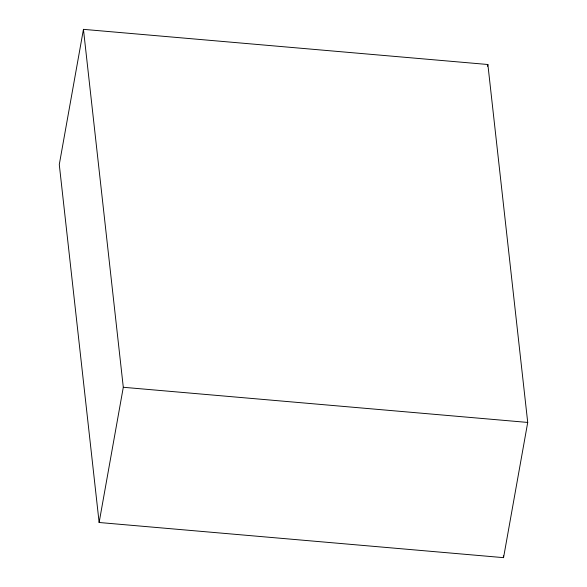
<?xml version="1.0" encoding="UTF-8"?>
<svg xmlns="http://www.w3.org/2000/svg" width="587" height="587" viewBox="0 0 587 587"><rect width="100%" height="100%" fill="white"/><g stroke="black" fill="none" stroke-linecap="round" stroke-linejoin="round"><path stroke-width="0.88" d="M83.449 29.35L59.28 164.565L99.13 522.496L503.551 557.65L527.72 422.435L487.87 64.504L83.449 29.35L123.299 387.281L99.13 522.496M487.548 66.309L487.87 64.504M123.299 387.281L527.72 422.435M503.345 555.83L503.551 557.65"/></g></svg>
